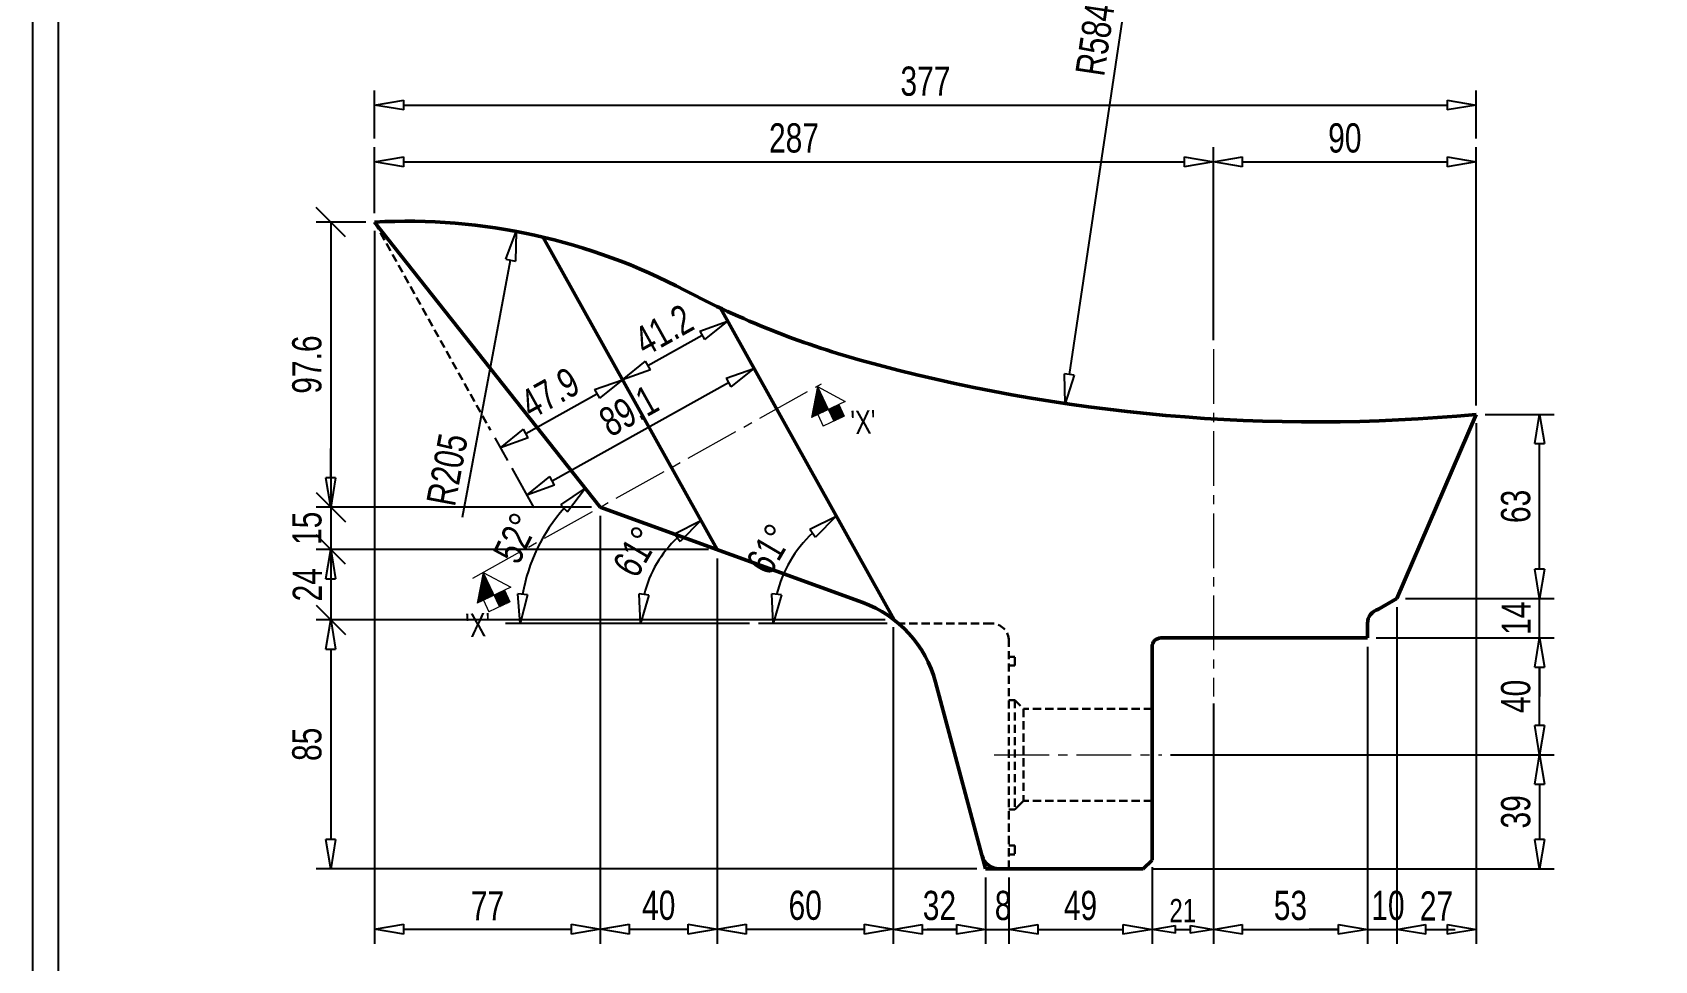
# Model space of a CAD drawing. Header units: millimetres. Extents: x 135002 to 160744, y 22203 to 27033.
# Drawn here: x 153684 to 154240, y 23511 to 23828 of the extents above; entities that cross this region are included whole.
import ezdxf

# ---------------------------------------------------------------- set-up
doc = ezdxf.new("R2010")
doc.units = ezdxf.units.MM
doc.header["$LTSCALE"] = 25
doc.linetypes.add('CENTER2', pattern=[1.125, 0.75, -0.125, 0.125, -0.125])
doc.linetypes.add('HIDDEN', pattern=[0.375, 0.25, -0.125])
doc.layers.get('0').update_dxf_attribs({"linetype": 'CONTINUOUS'})
doc.layers.get('Defpoints').update_dxf_attribs({"linetype": 'CONTINUOUS'})
for name, color, linetype, lineweight in [('04 DIMENSION', 7, 'CONTINUOUS', 18), ('cen line', 1, 'CENTER2', 13), ('main', 7, 'CONTINUOUS', 30)]:
    doc.layers.add(name, color=color, linetype=linetype, lineweight=lineweight)
doc.styles.add('DIM-1', font='swisscl.ttf')
doc.dimstyles.new('DIM-1', dxfattribs={"dimscale": 5, "dimtxt": 2, "dimasz": 2, "dimexe": 1, "dimexo": 0.6, "dimgap": 0.6, "dimtad": 1, "dimdec": 0, "dimzin": 0, "dimdsep": 46, "dimtxsty": 'DIM-1', "dimblk": 'CLOSEDBLANK', "dimcen": 0, "dimclrd": 8, "dimclre": 8, "dimclrt": 6, "dimadec": 0, "dimazin": 0, "dimtfac": 1, "dimtdec": 0, "dimtmove": 1, "dimatfit": 0, "dimfxl": 1, "dimtolj": 1, "dimtzin": 0, "dimarcsym": 1})

# ---------------------------------------------------------------- blocks, each defined once
blk = doc.blocks.new('_ClosedBlank')
at = {"color": 0, "linetype": 'ByBlock', "lineweight": -2}
for p, q in [((-1, 0.167), (0, 0)), ((-1, 0.167), (-1, -0.167)), ((0, 0), (-1, -0.167))]:
    blk.add_line(p, q, dxfattribs=at)
blk = doc.blocks.new('*D568')
at = {"layer": '04 DIMENSION', "color": 8, "linetype": 'Continuous', "lineweight": -2, "transparency": 16777216}
for p, q in [((154088.7, 23598.62), (154088.7, 23517.33)), ((154067.7, 23542.67), (154067.7, 23517.33))]:
    blk.add_line(p, q, dxfattribs=at)
at = {"layer": '04 DIMENSION', "color": 8, "lineweight": -2, "transparency": 16777216}
blk.add_line((154075.7, 23521.33), (154080.7, 23521.33), dxfattribs=at)
at = {"layer": 'Defpoints', "color": 0, "transparency": 16777216}
for p in [(154088.7, 23601.02), (154067.7, 23545.07), (154088.7, 23521.33)]:
    blk.add_point(p, dxfattribs=at)
at = {"layer": '04 DIMENSION', "color": 8, "lineweight": -2, "transparency": 16777216, "xscale": 8, "yscale": 8, "zscale": 8, "rotation": 180}
blk.add_blockref('_ClosedBlank', (154067.7, 23521.33), dxfattribs=at)
at = {"layer": '04 DIMENSION', "color": 8, "lineweight": -2, "transparency": 16777216, "xscale": 8, "yscale": 8, "zscale": 8}
blk.add_blockref('_ClosedBlank', (154088.7, 23521.33), dxfattribs=at)
at = {"layer": '04 DIMENSION', "color": 6, "transparency": 16777216, "insert": (154078.2, 23527.75), "char_height": 8, "attachment_point": 5, "style": 'DIM-1'}
blk.add_mtext('\\A1;21', dxfattribs=at)
blk = doc.blocks.new('*D569')
at = {"layer": '04 DIMENSION', "color": 8, "linetype": 'Continuous', "lineweight": -2, "transparency": 16777216}
for p, q in [((154141.47, 23618.07), (154141.47, 23516.33)), ((154088.7, 23546.56), (154088.7, 23516.33))]:
    blk.add_line(p, q, dxfattribs=at)
at = {"layer": '04 DIMENSION', "color": 8, "lineweight": -2, "transparency": 16777216}
blk.add_line((154098.7, 23521.33), (154131.47, 23521.33), dxfattribs=at)
at = {"layer": 'Defpoints', "color": 0, "transparency": 16777216}
for p in [(154141.47, 23621.07), (154088.7, 23549.56), (154141.47, 23521.33)]:
    blk.add_point(p, dxfattribs=at)
at = {"layer": '04 DIMENSION', "color": 8, "lineweight": -2, "transparency": 16777216, "xscale": 10, "yscale": 10, "zscale": 10, "rotation": 180}
blk.add_blockref('_ClosedBlank', (154088.7, 23521.33), dxfattribs=at)
at = {"layer": '04 DIMENSION', "color": 8, "lineweight": -2, "transparency": 16777216, "xscale": 10, "yscale": 10, "zscale": 10}
blk.add_blockref('_ClosedBlank', (154141.47, 23521.33), dxfattribs=at)
at = {"layer": '04 DIMENSION', "color": 6, "transparency": 16777216, "insert": (154115.08, 23529.46), "char_height": 10, "attachment_point": 5, "style": 'DIM-1'}
blk.add_mtext('\\A1;53', dxfattribs=at)
blk = doc.blocks.new('*D570')
at = {"layer": '04 DIMENSION', "color": 8, "linetype": 'Continuous', "lineweight": -2, "transparency": 16777216}
for p, q in [((154151.46, 23631.61), (154151.46, 23516.33)), ((154141.47, 23571.82), (154141.47, 23516.33))]:
    blk.add_line(p, q, dxfattribs=at)
at = {"layer": '04 DIMENSION', "color": 8, "lineweight": -2, "transparency": 16777216}
for p, q in [((154131.47, 23521.33), (154121.47, 23521.33)), ((154141.47, 23521.33), (154151.46, 23521.33)), ((154161.46, 23521.33), (154171.46, 23521.33))]:
    blk.add_line(p, q, dxfattribs=at)
at = {"layer": 'Defpoints', "color": 0, "transparency": 16777216}
for p in [(154151.46, 23634.61), (154141.47, 23574.82), (154151.46, 23521.33)]:
    blk.add_point(p, dxfattribs=at)
at = {"layer": '04 DIMENSION', "color": 8, "lineweight": -2, "transparency": 16777216, "xscale": 10, "yscale": 10, "zscale": 10}
blk.add_blockref('_ClosedBlank', (154141.47, 23521.33), dxfattribs=at)
at = {"layer": '04 DIMENSION', "color": 8, "lineweight": -2, "transparency": 16777216, "xscale": 10, "yscale": 10, "zscale": 10, "rotation": 180}
blk.add_blockref('_ClosedBlank', (154151.46, 23521.33), dxfattribs=at)
at = {"layer": '04 DIMENSION', "color": 6, "transparency": 16777216, "insert": (154148.47, 23529.45), "char_height": 10, "attachment_point": 5, "style": 'DIM-1'}
blk.add_mtext('\\A1;10', dxfattribs=at)
blk = doc.blocks.new('*D571')
at = {"layer": '04 DIMENSION', "color": 8, "linetype": 'Continuous', "lineweight": -2, "transparency": 16777216}
for p, q in [((154178.71, 23694.63), (154178.71, 23516.33)), ((154151.46, 23597.1), (154151.46, 23516.33))]:
    blk.add_line(p, q, dxfattribs=at)
at = {"layer": '04 DIMENSION', "color": 8, "lineweight": -2, "transparency": 16777216}
blk.add_line((154161.46, 23521.33), (154168.71, 23521.33), dxfattribs=at)
at = {"layer": 'Defpoints', "color": 0, "transparency": 16777216}
for p in [(154178.71, 23697.63), (154151.46, 23600.1), (154178.71, 23521.33)]:
    blk.add_point(p, dxfattribs=at)
at = {"layer": '04 DIMENSION', "color": 8, "lineweight": -2, "transparency": 16777216, "xscale": 10, "yscale": 10, "zscale": 10, "rotation": 180}
blk.add_blockref('_ClosedBlank', (154151.46, 23521.33), dxfattribs=at)
at = {"layer": '04 DIMENSION', "color": 8, "lineweight": -2, "transparency": 16777216, "xscale": 10, "yscale": 10, "zscale": 10}
blk.add_blockref('_ClosedBlank', (154178.71, 23521.33), dxfattribs=at)
at = {"layer": '04 DIMENSION', "color": 6, "transparency": 16777216, "insert": (154165.08, 23529.35), "char_height": 10, "attachment_point": 5, "style": 'DIM-1'}
blk.add_mtext('\\A1;27', dxfattribs=at)
blk = doc.blocks.new('*D572')
at = {"layer": '04 DIMENSION', "color": 8, "linetype": 'Continuous', "lineweight": -2, "transparency": 16777216}
for p, q in [((154018.7, 23539.07), (154018.7, 23516.33)), ((154067.7, 23535.39), (154067.7, 23516.33))]:
    blk.add_line(p, q, dxfattribs=at)
at = {"layer": '04 DIMENSION', "color": 8, "lineweight": -2, "transparency": 16777216}
blk.add_line((154028.7, 23521.33), (154057.7, 23521.33), dxfattribs=at)
at = {"layer": 'Defpoints', "color": 0, "transparency": 16777216}
for p in [(154018.7, 23542.07), (154067.7, 23538.39), (154067.7, 23521.33)]:
    blk.add_point(p, dxfattribs=at)
at = {"layer": '04 DIMENSION', "color": 8, "lineweight": -2, "transparency": 16777216, "xscale": 10, "yscale": 10, "zscale": 10, "rotation": 180}
blk.add_blockref('_ClosedBlank', (154018.7, 23521.33), dxfattribs=at)
at = {"layer": '04 DIMENSION', "color": 8, "lineweight": -2, "transparency": 16777216, "xscale": 10, "yscale": 10, "zscale": 10}
blk.add_blockref('_ClosedBlank', (154067.7, 23521.33), dxfattribs=at)
at = {"layer": '04 DIMENSION', "color": 6, "transparency": 16777216, "insert": (154043.2, 23529.45), "char_height": 10, "attachment_point": 5, "style": 'DIM-1'}
blk.add_mtext('\\A1;49', dxfattribs=at)
blk = doc.blocks.new('*D573')
at = {"layer": '04 DIMENSION', "color": 8, "linetype": 'Continuous', "lineweight": -2, "transparency": 16777216}
for p, q in [((154010.7, 23539.07), (154010.7, 23516.33)), ((154018.7, 23533.13), (154018.7, 23516.33))]:
    blk.add_line(p, q, dxfattribs=at)
at = {"layer": '04 DIMENSION', "color": 8, "lineweight": -2, "transparency": 16777216}
for p, q in [((154000.7, 23521.33), (153990.7, 23521.33)), ((154010.7, 23521.33), (154018.7, 23521.33)), ((154028.7, 23521.33), (154038.7, 23521.33))]:
    blk.add_line(p, q, dxfattribs=at)
at = {"layer": 'Defpoints', "color": 0, "transparency": 16777216}
for p in [(154010.7, 23542.07), (154018.7, 23536.13), (154018.7, 23521.33)]:
    blk.add_point(p, dxfattribs=at)
at = {"layer": '04 DIMENSION', "color": 8, "lineweight": -2, "transparency": 16777216, "xscale": 10, "yscale": 10, "zscale": 10}
blk.add_blockref('_ClosedBlank', (154010.7, 23521.33), dxfattribs=at)
at = {"layer": '04 DIMENSION', "color": 8, "lineweight": -2, "transparency": 16777216, "xscale": 10, "yscale": 10, "zscale": 10, "rotation": 180}
blk.add_blockref('_ClosedBlank', (154018.7, 23521.33), dxfattribs=at)
at = {"layer": '04 DIMENSION', "color": 6, "transparency": 16777216, "insert": (154016.7, 23529.45), "char_height": 10, "attachment_point": 5, "style": 'DIM-1'}
blk.add_mtext('\\A1;8', dxfattribs=at)
blk = doc.blocks.new('*D574')
at = {"layer": '04 DIMENSION', "color": 8, "linetype": 'Continuous', "lineweight": -2, "transparency": 16777216}
blk.add_line((153977.05, 23626.07), (153932.97, 23626.07), dxfattribs=at)
at = {"layer": '04 DIMENSION', "color": 8, "lineweight": -2, "transparency": 16777216}
blk.add_arc((153980.05, 23626.07), 42.08, 132.7792, 166.3507, dxfattribs=at)
at = {"layer": 'Defpoints', "color": 0, "transparency": 16777216}
for p in [(153919.9, 23734.01), (153948.09, 23653.44), (153979.38, 23627.28), (153980.86, 23626.07), (154012.7, 23626.07)]:
    blk.add_point(p, dxfattribs=at)
at = {"layer": '04 DIMENSION', "color": 8, "lineweight": -2, "transparency": 16777216, "xscale": 10, "yscale": 10, "zscale": 10}
for p, rotation in [((153959.57, 23662.83), 35.95458605193941), ((153937.97, 23626.07), 263.1753616023177)]:
    blk.add_blockref('_ClosedBlank', p, dxfattribs=dict(at, rotation=rotation))
at = {"layer": '04 DIMENSION', "color": 6, "transparency": 16777216, "insert": (153936.77, 23651.5), "char_height": 10, "attachment_point": 5, "rotation": 59.565, "style": 'DIM-1'}
blk.add_mtext('\\A1;61°', dxfattribs=at)
blk = doc.blocks.new('*D575')
at = {"layer": '04 DIMENSION', "color": 8, "linetype": 'Continuous', "lineweight": -2, "transparency": 16777216}
blk.add_line((153929.88, 23626.07), (153887.53, 23626.07), dxfattribs=at)
at = {"layer": '04 DIMENSION', "color": 8, "lineweight": -2, "transparency": 16777216}
blk.add_arc((153932.88, 23626.07), 40.35, 133.3655, 165.7645, dxfattribs=at)
at = {"layer": 'Defpoints', "color": 0, "transparency": 16777216}
for p in [(153859.13, 23758.42), (153902.24, 23652.32), (153918.81, 23651.33), (153980.86, 23626.07), (154012.7, 23626.07)]:
    blk.add_point(p, dxfattribs=at)
at = {"layer": '04 DIMENSION', "color": 8, "lineweight": -2, "transparency": 16777216, "xscale": 10, "yscale": 10, "zscale": 10}
for p, rotation in [((153913.24, 23661.32), 36.24772024381897), ((153892.53, 23626.07), 262.8822274104636)]:
    blk.add_blockref('_ClosedBlank', p, dxfattribs=dict(at, rotation=rotation))
at = {"layer": '04 DIMENSION', "color": 6, "transparency": 16777216, "insert": (153891.09, 23650.63), "char_height": 10, "attachment_point": 5, "rotation": 59.565, "style": 'DIM-1'}
blk.add_mtext('\\A1;61°', dxfattribs=at)
blk = doc.blocks.new('*D576')
at = {"layer": '04 DIMENSION', "color": 8, "linetype": 'Continuous', "lineweight": -2, "transparency": 16777216}
blk.add_line((153907.33, 23626.07), (153846.34, 23626.07), dxfattribs=at)
at = {"layer": '04 DIMENSION', "color": 8, "lineweight": -2, "transparency": 16777216}
blk.add_arc((153910.33, 23626.07), 58.99, 138.1043, 170.2758, dxfattribs=at)
at = {"layer": 'Defpoints', "color": 0, "transparency": 16777216}
for p in [(153801.52, 23763.45), (153878.79, 23665.89), (153861.66, 23659.41), (153980.86, 23626.07), (154012.7, 23626.07)]:
    blk.add_point(p, dxfattribs=at)
at = {"layer": '04 DIMENSION', "color": 8, "lineweight": -2, "transparency": 16777216, "xscale": 10, "yscale": 10, "zscale": 10}
for p, rotation in [((153873.7, 23672.32), 43.24215949087034), ((153851.34, 23626.07), 265.137900053237)]:
    blk.add_blockref('_ClosedBlank', p, dxfattribs=dict(at, rotation=rotation))
at = {"layer": '04 DIMENSION', "color": 6, "transparency": 16777216, "insert": (153849.91, 23655.29), "char_height": 10, "attachment_point": 5, "rotation": 64.19, "style": 'DIM-1'}
blk.add_mtext('\\A1;52°', dxfattribs=at)
blk = doc.blocks.new('*D577')
at = {"layer": '04 DIMENSION', "color": 8, "linetype": 'Continuous', "lineweight": -2, "transparency": 16777216}
for p, q in [((153884.51, 23712.88), (153888.82, 23705.13)), ((153842.69, 23689.58), (153847.01, 23681.83))]:
    blk.add_line(p, q, dxfattribs=at)
at = {"layer": '04 DIMENSION', "color": 8, "lineweight": -2, "transparency": 16777216}
blk.add_line((153853.31, 23691.07), (153877.65, 23704.63), dxfattribs=at)
at = {"layer": 'Defpoints', "color": 0, "transparency": 16777216}
for p in [(153883.05, 23715.5), (153886.39, 23709.5), (153841.23, 23692.2)]:
    blk.add_point(p, dxfattribs=at)
at = {"layer": '04 DIMENSION', "color": 8, "lineweight": -2, "transparency": 16777216, "xscale": 10, "yscale": 10, "zscale": 10}
for p, rotation in [((153886.39, 23709.5), 29.12994765426357), ((153844.57, 23686.2), 209.1299476542636)]:
    blk.add_blockref('_ClosedBlank', p, dxfattribs=dict(at, rotation=rotation))
at = {"layer": '04 DIMENSION', "color": 6, "transparency": 16777216, "insert": (153861.53, 23704.94), "char_height": 10, "attachment_point": 5, "rotation": 29.1299, "style": 'DIM-1'}
blk.add_mtext('\\A1;47.9', dxfattribs=at)
blk = doc.blocks.new('*D578')
at = {"layer": '04 DIMENSION', "color": 8, "linetype": 'Continuous', "lineweight": -2, "transparency": 16777216}
for p, q in [((153923.35, 23727.81), (153919.94, 23733.93)), ((153887.36, 23707.76), (153883.96, 23713.87))]:
    blk.add_line(p, q, dxfattribs=at)
at = {"layer": '04 DIMENSION', "color": 8, "lineweight": -2, "transparency": 16777216}
blk.add_line((153895.12, 23714.37), (153913.64, 23724.69), dxfattribs=at)
at = {"layer": 'Defpoints', "color": 0, "transparency": 16777216}
for p in [(153922.38, 23729.56), (153924.81, 23725.19), (153888.82, 23705.13)]:
    blk.add_point(p, dxfattribs=at)
at = {"layer": '04 DIMENSION', "color": 8, "lineweight": -2, "transparency": 16777216, "xscale": 10, "yscale": 10, "zscale": 10}
for p, rotation in [((153922.38, 23729.56), 29.12994765424604), ((153886.39, 23709.5), 209.1299476542461)]:
    blk.add_blockref('_ClosedBlank', p, dxfattribs=dict(at, rotation=rotation))
at = {"layer": '04 DIMENSION', "color": 6, "transparency": 16777216, "insert": (153900.48, 23726.54), "char_height": 10, "attachment_point": 5, "rotation": 29.1299, "style": 'DIM-1'}
blk.add_mtext('\\A1;41.2', dxfattribs=at)
blk = doc.blocks.new('*D579')
at = {"layer": '04 DIMENSION', "color": 8, "linetype": 'Continuous', "lineweight": -2, "transparency": 16777216}
for p, q in [((153926.27, 23722.57), (153933.83, 23709.01)), ((153848.47, 23679.21), (153856.02, 23665.65))]:
    blk.add_line(p, q, dxfattribs=at)
at = {"layer": '04 DIMENSION', "color": 8, "lineweight": -2, "transparency": 16777216}
blk.add_line((153862.32, 23674.89), (153922.66, 23708.51), dxfattribs=at)
at = {"layer": 'Defpoints', "color": 0, "transparency": 16777216}
for p in [(153924.81, 23725.19), (153931.39, 23713.38), (153847.01, 23681.83)]:
    blk.add_point(p, dxfattribs=at)
at = {"layer": '04 DIMENSION', "color": 8, "lineweight": -2, "transparency": 16777216, "xscale": 10, "yscale": 10, "zscale": 10}
for p, rotation in [((153931.39, 23713.38), 29.12994765425844), ((153853.59, 23670.02), 209.1299476542585)]:
    blk.add_blockref('_ClosedBlank', p, dxfattribs=dict(at, rotation=rotation))
at = {"layer": '04 DIMENSION', "color": 6, "transparency": 16777216, "insert": (153888.54, 23698.8), "char_height": 10, "attachment_point": 5, "rotation": 29.1299, "style": 'DIM-1'}
blk.add_mtext('\\A1;89.1', dxfattribs=at)
blk = doc.blocks.new('*D580')
at = {"layer": '04 DIMENSION', "color": 8, "lineweight": -2, "transparency": 16777216}
for p, q in [((154200.38, 23644.61), (154200.38, 23654.61)), ((154200.38, 23621.07), (154200.38, 23634.61)), ((154200.38, 23611.07), (154200.38, 23601.07))]:
    blk.add_line(p, q, dxfattribs=at)
at = {"layer": '04 DIMENSION', "color": 8, "linetype": 'Continuous', "lineweight": -2, "transparency": 16777216}
for p, q in [((154154.46, 23634.61), (154205.38, 23634.61)), ((154144.47, 23621.07), (154205.38, 23621.07))]:
    blk.add_line(p, q, dxfattribs=at)
at = {"layer": 'Defpoints', "color": 0, "transparency": 16777216}
for p in [(154151.46, 23634.61), (154200.38, 23634.61), (154141.47, 23621.07)]:
    blk.add_point(p, dxfattribs=at)
at = {"layer": '04 DIMENSION', "color": 8, "lineweight": -2, "transparency": 16777216, "xscale": 10, "yscale": 10, "zscale": 10}
for p, rotation in [((154200.38, 23634.61), 270), ((154200.38, 23621.07), 90)]:
    blk.add_blockref('_ClosedBlank', p, dxfattribs=dict(at, rotation=rotation))
at = {"layer": '04 DIMENSION', "color": 6, "transparency": 16777216, "insert": (154192.38, 23627.84), "char_height": 10, "attachment_point": 5, "rotation": 90, "style": 'DIM-1'}
blk.add_mtext('\\A1;14', dxfattribs=at)
blk = doc.blocks.new('*D581')
at = {"layer": '04 DIMENSION', "color": 8, "linetype": 'Continuous', "lineweight": -2, "transparency": 16777216}
for p, q in [((154181.71, 23697.63), (154205.38, 23697.63)), ((154190.11, 23634.61), (154205.38, 23634.61))]:
    blk.add_line(p, q, dxfattribs=at)
at = {"layer": '04 DIMENSION', "color": 8, "lineweight": -2, "transparency": 16777216}
blk.add_line((154200.38, 23644.61), (154200.38, 23687.63), dxfattribs=at)
at = {"layer": 'Defpoints', "color": 0, "transparency": 16777216}
for p in [(154178.71, 23697.63), (154200.38, 23697.63), (154187.11, 23634.61)]:
    blk.add_point(p, dxfattribs=at)
at = {"layer": '04 DIMENSION', "color": 8, "lineweight": -2, "transparency": 16777216, "xscale": 10, "yscale": 10, "zscale": 10}
for p, rotation in [((154200.38, 23697.63), 90), ((154200.38, 23634.61), 270)]:
    blk.add_blockref('_ClosedBlank', p, dxfattribs=dict(at, rotation=rotation))
at = {"layer": '04 DIMENSION', "color": 6, "transparency": 16777216, "insert": (154192.25, 23666.12), "char_height": 10, "attachment_point": 5, "rotation": 90, "style": 'DIM-1'}
blk.add_mtext('\\A1;63', dxfattribs=at)
blk = doc.blocks.new('*D582')
at = {"layer": '04 DIMENSION', "color": 8, "linetype": 'Continuous', "lineweight": -2, "transparency": 16777216}
for p, q in [((154203.38, 23621.07), (154205.38, 23621.07)), ((154074.02, 23581.07), (154205.38, 23581.07))]:
    blk.add_line(p, q, dxfattribs=at)
at = {"layer": '04 DIMENSION', "color": 8, "lineweight": -2, "transparency": 16777216}
blk.add_line((154200.38, 23591.07), (154200.38, 23611.07), dxfattribs=at)
at = {"layer": 'Defpoints', "color": 0, "transparency": 16777216}
for p in [(154200.38, 23621.07), (154200.38, 23621.07), (154071.02, 23581.07)]:
    blk.add_point(p, dxfattribs=at)
at = {"layer": '04 DIMENSION', "color": 8, "lineweight": -2, "transparency": 16777216, "xscale": 10, "yscale": 10, "zscale": 10}
for p, rotation in [((154200.38, 23621.07), 90), ((154200.38, 23581.07), 270)]:
    blk.add_blockref('_ClosedBlank', p, dxfattribs=dict(at, rotation=rotation))
at = {"layer": '04 DIMENSION', "color": 6, "transparency": 16777216, "insert": (154192.26, 23601.07), "char_height": 10, "attachment_point": 5, "rotation": 90, "style": 'DIM-1'}
blk.add_mtext('\\A1;40', dxfattribs=at)
blk = doc.blocks.new('*D583')
at = {"layer": '04 DIMENSION', "color": 8, "linetype": 'Continuous', "lineweight": -2, "transparency": 16777216}
for p, q in [((154121.72, 23581.07), (154205.38, 23581.07)), ((154067.7, 23542.07), (154205.38, 23542.07))]:
    blk.add_line(p, q, dxfattribs=at)
at = {"layer": '04 DIMENSION', "color": 8, "lineweight": -2, "transparency": 16777216}
blk.add_line((154200.38, 23571.07), (154200.38, 23552.07), dxfattribs=at)
at = {"layer": 'Defpoints', "color": 0, "transparency": 16777216}
for p in [(154118.72, 23581.07), (154064.7, 23542.07), (154200.38, 23542.07)]:
    blk.add_point(p, dxfattribs=at)
at = {"layer": '04 DIMENSION', "color": 8, "lineweight": -2, "transparency": 16777216, "xscale": 10, "yscale": 10, "zscale": 10}
for p, rotation in [((154200.38, 23581.07), 90), ((154200.38, 23542.07), 270)]:
    blk.add_blockref('_ClosedBlank', p, dxfattribs=dict(at, rotation=rotation))
at = {"layer": '04 DIMENSION', "color": 6, "transparency": 16777216, "insert": (154192.26, 23561.57), "char_height": 10, "attachment_point": 5, "rotation": 90, "style": 'DIM-1'}
blk.add_mtext('\\A1;39', dxfattribs=at)
blk = doc.blocks.new('*D584')
at = {"layer": '04 DIMENSION', "color": 8, "linetype": 'Continuous', "lineweight": -2, "transparency": 16777216}
for p, q in [((153801.52, 23760.45), (153801.52, 23516.4)), ((153878.79, 23662.89), (153878.79, 23516.4))]:
    blk.add_line(p, q, dxfattribs=at)
at = {"layer": '04 DIMENSION', "color": 8, "lineweight": -2, "transparency": 16777216}
blk.add_line((153811.52, 23521.4), (153868.79, 23521.4), dxfattribs=at)
at = {"layer": 'Defpoints', "color": 0, "transparency": 16777216}
for p in [(153801.52, 23763.45), (153878.79, 23665.89), (153878.79, 23521.4)]:
    blk.add_point(p, dxfattribs=at)
at = {"layer": '04 DIMENSION', "color": 8, "lineweight": -2, "transparency": 16777216, "xscale": 10, "yscale": 10, "zscale": 10, "rotation": 180}
blk.add_blockref('_ClosedBlank', (153801.52, 23521.4), dxfattribs=at)
at = {"layer": '04 DIMENSION', "color": 8, "lineweight": -2, "transparency": 16777216, "xscale": 10, "yscale": 10, "zscale": 10}
blk.add_blockref('_ClosedBlank', (153878.79, 23521.4), dxfattribs=at)
at = {"layer": '04 DIMENSION', "color": 6, "transparency": 16777216, "insert": (153840.16, 23529.4), "char_height": 10, "attachment_point": 5, "style": 'DIM-1'}
blk.add_mtext('\\A1;77', dxfattribs=at)
blk = doc.blocks.new('*D585')
at = {"layer": '04 DIMENSION', "color": 8, "linetype": 'Continuous', "lineweight": -2, "transparency": 16777216}
for p, q in [((153918.81, 23648.33), (153918.81, 23516.4)), ((153878.79, 23591.3), (153878.79, 23516.4))]:
    blk.add_line(p, q, dxfattribs=at)
at = {"layer": '04 DIMENSION', "color": 8, "lineweight": -2, "transparency": 16777216}
blk.add_line((153888.79, 23521.4), (153908.81, 23521.4), dxfattribs=at)
at = {"layer": 'Defpoints', "color": 0, "transparency": 16777216}
for p in [(153918.81, 23651.33), (153878.79, 23594.3), (153918.81, 23521.4)]:
    blk.add_point(p, dxfattribs=at)
at = {"layer": '04 DIMENSION', "color": 8, "lineweight": -2, "transparency": 16777216, "xscale": 10, "yscale": 10, "zscale": 10, "rotation": 180}
blk.add_blockref('_ClosedBlank', (153878.79, 23521.4), dxfattribs=at)
at = {"layer": '04 DIMENSION', "color": 8, "lineweight": -2, "transparency": 16777216, "xscale": 10, "yscale": 10, "zscale": 10}
blk.add_blockref('_ClosedBlank', (153918.81, 23521.4), dxfattribs=at)
at = {"layer": '04 DIMENSION', "color": 6, "transparency": 16777216, "insert": (153898.8, 23529.52), "char_height": 10, "attachment_point": 5, "style": 'DIM-1'}
blk.add_mtext('\\A1;40', dxfattribs=at)
blk = doc.blocks.new('*D586')
at = {"layer": '04 DIMENSION', "color": 8, "linetype": 'Continuous', "lineweight": -2, "transparency": 16777216}
for p, q in [((153979.1, 23624.78), (153979.1, 23516.4)), ((153918.81, 23591.18), (153918.81, 23516.4))]:
    blk.add_line(p, q, dxfattribs=at)
at = {"layer": '04 DIMENSION', "color": 8, "lineweight": -2, "transparency": 16777216}
blk.add_line((153928.81, 23521.4), (153969.1, 23521.4), dxfattribs=at)
at = {"layer": 'Defpoints', "color": 0, "transparency": 16777216}
for p in [(153979.1, 23627.78), (153918.81, 23594.18), (153979.1, 23521.4)]:
    blk.add_point(p, dxfattribs=at)
at = {"layer": '04 DIMENSION', "color": 8, "lineweight": -2, "transparency": 16777216, "xscale": 10, "yscale": 10, "zscale": 10, "rotation": 180}
blk.add_blockref('_ClosedBlank', (153918.81, 23521.4), dxfattribs=at)
at = {"layer": '04 DIMENSION', "color": 8, "lineweight": -2, "transparency": 16777216, "xscale": 10, "yscale": 10, "zscale": 10}
blk.add_blockref('_ClosedBlank', (153979.1, 23521.4), dxfattribs=at)
at = {"layer": '04 DIMENSION', "color": 6, "transparency": 16777216, "insert": (153948.95, 23529.52), "char_height": 10, "attachment_point": 5, "style": 'DIM-1'}
blk.add_mtext('\\A1;60', dxfattribs=at)
blk = doc.blocks.new('*D587')
at = {"layer": '04 DIMENSION', "color": 8, "linetype": 'Continuous', "lineweight": -2, "transparency": 16777216}
for p, q in [((153979.1, 23541.03), (153979.1, 23516.33)), ((154010.7, 23529.89), (154010.7, 23516.33))]:
    blk.add_line(p, q, dxfattribs=at)
at = {"layer": '04 DIMENSION', "color": 8, "lineweight": -2, "transparency": 16777216}
blk.add_line((153989.1, 23521.33), (154000.7, 23521.33), dxfattribs=at)
at = {"layer": 'Defpoints', "color": 0, "transparency": 16777216}
for p in [(153979.1, 23544.03), (154010.7, 23532.89), (154010.7, 23521.33)]:
    blk.add_point(p, dxfattribs=at)
at = {"layer": '04 DIMENSION', "color": 8, "lineweight": -2, "transparency": 16777216, "xscale": 10, "yscale": 10, "zscale": 10, "rotation": 180}
blk.add_blockref('_ClosedBlank', (153979.1, 23521.33), dxfattribs=at)
at = {"layer": '04 DIMENSION', "color": 8, "lineweight": -2, "transparency": 16777216, "xscale": 10, "yscale": 10, "zscale": 10}
blk.add_blockref('_ClosedBlank', (154010.7, 23521.33), dxfattribs=at)
at = {"layer": '04 DIMENSION', "color": 6, "transparency": 16777216, "insert": (153994.9, 23529.45), "char_height": 10, "attachment_point": 5, "style": 'DIM-1'}
blk.add_mtext('\\A1;32', dxfattribs=at)
blk = doc.blocks.new('_Oblique')
at = {"color": 0, "linetype": 'ByBlock', "lineweight": -2}
blk.add_line((-0.5, -0.5), (0.5, 0.5), dxfattribs=at)
blk = doc.blocks.new('*D588')
at = {"layer": '04 DIMENSION', "color": 8, "linetype": 'Continuous', "lineweight": -2, "transparency": 16777216}
for p, q in [((153798.52, 23763.45), (153781.5, 23763.45)), ((153875.79, 23665.89), (153781.5, 23665.89))]:
    blk.add_line(p, q, dxfattribs=at)
at = {"layer": '04 DIMENSION', "color": 8, "lineweight": -2, "transparency": 16777216}
blk.add_line((153786.5, 23763.45), (153786.5, 23665.89), dxfattribs=at)
at = {"layer": 'Defpoints', "color": 0, "transparency": 16777216}
for p in [(153801.52, 23763.45), (153786.5, 23665.89), (153878.79, 23665.89)]:
    blk.add_point(p, dxfattribs=at)
at = {"layer": '04 DIMENSION', "color": 8, "lineweight": -2, "transparency": 16777216, "xscale": 10, "yscale": 10, "zscale": 10}
for p, rotation in [((153786.5, 23763.45), 90), ((153786.5, 23665.89), 270)]:
    blk.add_blockref('_Oblique', p, dxfattribs=dict(at, rotation=rotation))
at = {"layer": '04 DIMENSION', "color": 6, "transparency": 16777216, "insert": (153778.38, 23714.67), "char_height": 10, "attachment_point": 5, "rotation": 90, "style": 'DIM-1'}
blk.add_mtext('\\A1;97.6', dxfattribs=at)
blk = doc.blocks.new('*D589')
at = {"layer": '04 DIMENSION', "color": 8, "lineweight": -2, "transparency": 16777216}
for p, q in [((153786.5, 23675.89), (153786.5, 23685.89)), ((153786.5, 23665.89), (153786.5, 23651.33)), ((153786.5, 23641.33), (153786.5, 23631.33))]:
    blk.add_line(p, q, dxfattribs=at)
at = {"layer": '04 DIMENSION', "color": 8, "linetype": 'Continuous', "lineweight": -2, "transparency": 16777216}
for p, q in [((153790.8, 23665.89), (153781.5, 23665.89)), ((153915.81, 23651.33), (153781.5, 23651.33))]:
    blk.add_line(p, q, dxfattribs=at)
at = {"layer": 'Defpoints', "color": 0, "transparency": 16777216}
for p in [(153793.8, 23665.89), (153786.5, 23651.33), (153918.81, 23651.33)]:
    blk.add_point(p, dxfattribs=at)
at = {"layer": '04 DIMENSION', "color": 8, "lineweight": -2, "transparency": 16777216, "xscale": 10, "yscale": 10, "zscale": 10}
for p, rotation in [((153786.5, 23665.89), 270), ((153786.5, 23651.33), 90)]:
    blk.add_blockref('_ClosedBlank', p, dxfattribs=dict(at, rotation=rotation))
at = {"layer": '04 DIMENSION', "color": 6, "transparency": 16777216, "insert": (153778.4, 23658.61), "char_height": 10, "attachment_point": 5, "rotation": 90, "style": 'DIM-1'}
blk.add_mtext('\\A1;15', dxfattribs=at)
blk = doc.blocks.new('*D590')
at = {"layer": '04 DIMENSION', "color": 8, "linetype": 'Continuous', "lineweight": -2, "transparency": 16777216}
for p, q in [((153795.02, 23651.33), (153781.5, 23651.33)), ((153976.38, 23627.28), (153781.5, 23627.28))]:
    blk.add_line(p, q, dxfattribs=at)
at = {"layer": '04 DIMENSION', "color": 8, "lineweight": -2, "transparency": 16777216}
blk.add_line((153786.5, 23651.33), (153786.5, 23627.28), dxfattribs=at)
at = {"layer": 'Defpoints', "color": 0, "transparency": 16777216}
for p in [(153798.02, 23651.33), (153786.5, 23627.28), (153979.38, 23627.28)]:
    blk.add_point(p, dxfattribs=at)
at = {"layer": '04 DIMENSION', "color": 8, "lineweight": -2, "transparency": 16777216, "xscale": 10, "yscale": 10, "zscale": 10}
for p, rotation in [((153786.5, 23651.33), 90), ((153786.5, 23627.28), 270)]:
    blk.add_blockref('_Oblique', p, dxfattribs=dict(at, rotation=rotation))
at = {"layer": '04 DIMENSION', "color": 6, "transparency": 16777216, "insert": (153778.48, 23639.3), "char_height": 10, "attachment_point": 5, "rotation": 90, "style": 'DIM-1'}
blk.add_mtext('\\A1;24', dxfattribs=at)
blk = doc.blocks.new('*D591')
at = {"layer": '04 DIMENSION', "color": 8, "linetype": 'Continuous', "lineweight": -2, "transparency": 16777216}
for p, q in [((153831.38, 23627.28), (153781.5, 23627.28)), ((154007.7, 23542.07), (153781.5, 23542.07))]:
    blk.add_line(p, q, dxfattribs=at)
at = {"layer": '04 DIMENSION', "color": 8, "lineweight": -2, "transparency": 16777216}
blk.add_line((153786.5, 23617.28), (153786.5, 23552.07), dxfattribs=at)
at = {"layer": 'Defpoints', "color": 0, "transparency": 16777216}
for p in [(153834.38, 23627.28), (153786.5, 23542.07), (154010.7, 23542.07)]:
    blk.add_point(p, dxfattribs=at)
at = {"layer": '04 DIMENSION', "color": 8, "lineweight": -2, "transparency": 16777216, "xscale": 10, "yscale": 10, "zscale": 10}
for p, rotation in [((153786.5, 23627.28), 90), ((153786.5, 23542.07), 270)]:
    blk.add_blockref('_ClosedBlank', p, dxfattribs=dict(at, rotation=rotation))
at = {"layer": '04 DIMENSION', "color": 6, "transparency": 16777216, "insert": (153778.38, 23584.67), "char_height": 10, "attachment_point": 5, "rotation": 90, "style": 'DIM-1'}
blk.add_mtext('\\A1;85', dxfattribs=at)
blk = doc.blocks.new('*D592')
at = {"layer": '04 DIMENSION', "color": 8, "linetype": 'Continuous', "lineweight": -2, "transparency": 16777216}
for p, q in [((153801.52, 23766.45), (153801.52, 23789.06)), ((154088.7, 23722.98), (154088.7, 23789.06))]:
    blk.add_line(p, q, dxfattribs=at)
at = {"layer": '04 DIMENSION', "color": 8, "lineweight": -2, "transparency": 16777216}
blk.add_line((153811.52, 23784.06), (154078.7, 23784.06), dxfattribs=at)
at = {"layer": 'Defpoints', "color": 0, "transparency": 16777216}
for p in [(154088.7, 23784.06), (153801.52, 23763.45), (154088.7, 23719.98)]:
    blk.add_point(p, dxfattribs=at)
at = {"layer": '04 DIMENSION', "color": 8, "lineweight": -2, "transparency": 16777216, "xscale": 10, "yscale": 10, "zscale": 10, "rotation": 180}
blk.add_blockref('_ClosedBlank', (153801.52, 23784.06), dxfattribs=at)
at = {"layer": '04 DIMENSION', "color": 8, "lineweight": -2, "transparency": 16777216, "xscale": 10, "yscale": 10, "zscale": 10}
blk.add_blockref('_ClosedBlank', (154088.7, 23784.06), dxfattribs=at)
at = {"layer": '04 DIMENSION', "color": 6, "transparency": 16777216, "insert": (153945.11, 23792.19), "char_height": 10, "attachment_point": 5, "style": 'DIM-1'}
blk.add_mtext('\\A1;287', dxfattribs=at)
blk = doc.blocks.new('*D593')
at = {"layer": '04 DIMENSION', "color": 8, "linetype": 'Continuous', "lineweight": -2, "transparency": 16777216}
for p, q in [((154088.7, 23759.02), (154088.7, 23789.06)), ((154178.71, 23700.63), (154178.71, 23789.06))]:
    blk.add_line(p, q, dxfattribs=at)
at = {"layer": '04 DIMENSION', "color": 8, "lineweight": -2, "transparency": 16777216}
blk.add_line((154098.7, 23784.06), (154168.71, 23784.06), dxfattribs=at)
at = {"layer": 'Defpoints', "color": 0, "transparency": 16777216}
for p in [(154178.71, 23784.06), (154088.7, 23756.02), (154178.71, 23697.63)]:
    blk.add_point(p, dxfattribs=at)
at = {"layer": '04 DIMENSION', "color": 8, "lineweight": -2, "transparency": 16777216, "xscale": 10, "yscale": 10, "zscale": 10, "rotation": 180}
blk.add_blockref('_ClosedBlank', (154088.7, 23784.06), dxfattribs=at)
at = {"layer": '04 DIMENSION', "color": 8, "lineweight": -2, "transparency": 16777216, "xscale": 10, "yscale": 10, "zscale": 10}
blk.add_blockref('_ClosedBlank', (154178.71, 23784.06), dxfattribs=at)
at = {"layer": '04 DIMENSION', "color": 6, "transparency": 16777216, "insert": (154133.7, 23792.19), "char_height": 10, "attachment_point": 5, "style": 'DIM-1'}
blk.add_mtext('\\A1;90', dxfattribs=at)
blk = doc.blocks.new('*D594')
at = {"layer": '04 DIMENSION', "color": 8, "lineweight": -2, "transparency": 16777216}
blk.add_line((153831.61, 23662.45), (153848.1, 23750.39), dxfattribs=at)
at = {"layer": 'Defpoints', "color": 0, "transparency": 16777216}
for p in [(153849.94, 23760.22), (153812.17, 23558.73)]:
    blk.add_point(p, dxfattribs=at)
at = {"layer": '04 DIMENSION', "color": 8, "lineweight": -2, "transparency": 16777216, "xscale": 10, "yscale": 10, "zscale": 10, "rotation": 79.3822283930613}
blk.add_blockref('_ClosedBlank', (153849.94, 23760.22), dxfattribs=at)
at = {"layer": '04 DIMENSION', "color": 6, "transparency": 16777216, "insert": (153826.4, 23678.71), "char_height": 10, "attachment_point": 5, "rotation": 79.3822, "style": 'DIM-1'}
blk.add_mtext('\\A1;R205', dxfattribs=at)
blk = doc.blocks.new('*D595')
at = {"layer": '04 DIMENSION', "color": 8, "lineweight": -2, "transparency": 16777216}
blk.add_line((154058.44, 23839.59), (154039.37, 23711.25), dxfattribs=at)
at = {"layer": 'Defpoints', "color": 0, "transparency": 16777216}
for p in [(154123.65, 24278.63), (154037.9, 23701.36)]:
    blk.add_point(p, dxfattribs=at)
at = {"layer": '04 DIMENSION', "color": 8, "lineweight": -2, "transparency": 16777216, "xscale": 10, "yscale": 10, "zscale": 10, "rotation": 261.5510458120719}
blk.add_blockref('_ClosedBlank', (154037.9, 23701.36), dxfattribs=at)
at = {"layer": '04 DIMENSION', "color": 6, "transparency": 16777216, "insert": (154048.19, 23825.87), "char_height": 10, "attachment_point": 5, "rotation": 81.551, "style": 'DIM-1'}
blk.add_mtext('\\A1;R584', dxfattribs=at)
blk = doc.blocks.new('*D628')
at = {"layer": '04 DIMENSION', "color": 8, "linetype": 'Continuous', "lineweight": -2, "transparency": 16777216}
for p, q in [((153801.52, 23792.06), (153801.52, 23808.5)), ((154178.71, 23792.06), (154178.71, 23808.5))]:
    blk.add_line(p, q, dxfattribs=at)
at = {"layer": '04 DIMENSION', "color": 8, "lineweight": -2, "transparency": 16777216}
blk.add_line((153811.52, 23803.5), (154168.71, 23803.5), dxfattribs=at)
at = {"layer": 'Defpoints', "color": 0, "transparency": 16777216}
for p in [(154178.71, 23803.5), (153801.52, 23789.06), (154178.71, 23789.06)]:
    blk.add_point(p, dxfattribs=at)
at = {"layer": '04 DIMENSION', "color": 8, "lineweight": -2, "transparency": 16777216, "xscale": 10, "yscale": 10, "zscale": 10, "rotation": 180}
blk.add_blockref('_ClosedBlank', (153801.52, 23803.5), dxfattribs=at)
at = {"layer": '04 DIMENSION', "color": 8, "lineweight": -2, "transparency": 16777216, "xscale": 10, "yscale": 10, "zscale": 10}
blk.add_blockref('_ClosedBlank', (154178.71, 23803.5), dxfattribs=at)
at = {"layer": '04 DIMENSION', "color": 6, "transparency": 16777216, "insert": (153990.11, 23811.62), "char_height": 10, "attachment_point": 5, "style": 'DIM-1'}
blk.add_mtext('\\A1;377', dxfattribs=at)

msp = doc.modelspace()

# ---------------------------------------------------------------- hatches: boundary and pattern name
at = {"layer": '04 DIMENSION'}
h = msp.add_hatch(dxfattribs=at)
h.set_pattern_fill('ANSI31', color=256, scale=0.1, angle=-64.89388)
h.set_pattern_definition([(340.10612462, (71214.9188, 144506.23953), (0.10803859404, 0.2985530308), [])])
h.paths.add_polyline_path([(153962.336, 23697.018), (153960.471, 23700.999), (153956.864, 23699.309), (153958.73, 23695.328)])
h.paths.add_polyline_path([(153956.864, 23699.309), (153953.208, 23707.113), (153951.076, 23696.597)])
h = msp.add_hatch(dxfattribs=at)
h.set_pattern_fill('ANSI31', color=256, scale=0.1, angle=-64.89388)
h.set_pattern_definition([(340.10612462, (71100.4284, 144442.6626), (0.10803859404, 0.2985530308), [])])
h.paths.add_polyline_path([(153847.846, 23633.441), (153845.98, 23637.422), (153842.374, 23635.732), (153844.239, 23631.751)])
h.paths.add_polyline_path([(153842.374, 23635.732), (153838.717, 23643.536), (153836.586, 23633.02)])

# ---------------------------------------------------------------- linework, layer by layer
for points in [[(153684.371, 23260.63), (154952.42, 23260.63), (154952.42, 24162.357), (153684.371, 24162.357)], [(153693.123, 23269.382), (154943.668, 23269.382), (154943.668, 24153.606), (153693.123, 24153.606)]]:
    msp.add_lwpolyline(points, close=True)
at = {"layer": '04 DIMENSION', "lineweight": 50}
for p, q in [((153878.791, 23665.891), (153801.52, 23763.453)), ((153859.131, 23758.416), (153918.81, 23651.326)), ((153919.897, 23734.012), (153979.379, 23627.275)), ((153968.623, 23633.195), (153878.791, 23665.891))]:
    msp.add_line(p, q, dxfattribs=at)
at = {"layer": '04 DIMENSION'}
for p, q in [((153953.208, 23707.113), (153951.076, 23696.597)), ((153953.208, 23707.113), (153962.652, 23702.021)), ((153953.208, 23707.113), (153958.73, 23695.328)), ((153962.652, 23702.021), (153951.076, 23696.597)), ((153960.471, 23700.999), (153962.336, 23697.018)), ((153953.258, 23697.619), (153955.123, 23693.638)), ((153962.336, 23697.018), (153955.123, 23693.638)), ((153838.717, 23643.536), (153836.586, 23633.02)), ((153838.717, 23643.536), (153848.162, 23638.444)), ((153838.717, 23643.536), (153844.239, 23631.751)), ((153848.162, 23638.444), (153836.586, 23633.02)), ((153845.98, 23637.422), (153847.846, 23633.441)), ((153838.767, 23634.042), (153840.633, 23630.061)), ((153847.846, 23633.441), (153840.633, 23630.061))]:
    msp.add_line(p, q, dxfattribs=at)
at = {"layer": '04 DIMENSION', "color": 7, "lineweight": 50}
for p, q in [((154178.707, 23697.628), (154151.46, 23634.612)), ((154145.223, 23630.915), (154151.46, 23634.612)), ((154141.47, 23626.073), (154141.47, 23621.073)), ((154070.698, 23621.073), (154141.47, 23621.073)), ((154067.698, 23618.073), (154067.698, 23545.073)), ((153993.58, 23605.96), (154010.698, 23542.073)), ((154067.698, 23545.073), (154064.698, 23542.073)), ((154064.698, 23542.073), (154010.698, 23542.073))]:
    msp.add_line(p, q, dxfattribs=at)
at = {"layer": '04 DIMENSION', "lineweight": 50}
for centre, radius, start, end in [((153812.169, 23558.73), 205, 62.17085, 92.97777), ((154047.922, 24005.323), 300, 242.17085, 254.51241), ((154123.651, 24278.625), 583.6, 254.512413, 275.413207)]:
    msp.add_arc(centre, radius, start, end, dxfattribs=at)
at = {"layer": '04 DIMENSION', "color": 7, "lineweight": 50}
for centre, radius, start, end in [((153954.943, 23595.607), 40, 15, 70), ((154146.47, 23626.073), 5, 104.43944, 180), ((154070.698, 23618.073), 3, 90, 180), ((154015.302, 23548.073), 6, 195, 270)]:
    msp.add_arc(centre, radius, start, end, dxfattribs=at)
at = {"layer": 'cen line'}
for p, q in [((154088.698, 23719.985), (154088.698, 23601.018)), ((153835.138, 23641.565), (153954.547, 23708.108)), ((154013.699, 23581.073), (154071.018, 23581.073))]:
    msp.add_line(p, q, dxfattribs=at)
at = {"layer": 'main', "color": 6, "linetype": 'HIDDEN', "ltscale": 0.45}
for p, q in [((153801.52, 23763.453), (153841.228, 23692.199)), ((154012.698, 23626.073), (153980.862, 23626.073)), ((154012.698, 23626.073), (153980.862, 23626.073)), ((154018.698, 23542.073), (154018.698, 23620.073)), ((154020.698, 23614.645), (154018.698, 23614.645)), ((154020.698, 23611.645), (154020.698, 23614.645)), ((154020.698, 23611.645), (154018.698, 23611.645)), ((154020.696, 23599.823), (154018.698, 23599.823)), ((154020.696, 23599.823), (154020.696, 23562.323)), ((154020.696, 23599.823), (154023.696, 23596.823)), ((154067.698, 23596.823), (154023.696, 23596.823)), ((154023.696, 23596.823), (154023.696, 23565.323)), ((154023.696, 23565.323), (154020.696, 23562.323)), ((154020.696, 23562.323), (154023.696, 23565.323)), ((154067.698, 23565.323), (154023.696, 23565.323)), ((154020.696, 23562.323), (154018.698, 23562.323)), ((154020.698, 23550.002), (154018.698, 23550.002)), ((154020.698, 23550.002), (154020.698, 23547.002)), ((154020.698, 23547.002), (154018.698, 23547.002))]:
    msp.add_line(p, q, dxfattribs=at)
msp.add_arc((154012.698, 23620.073), 6, 0, 90, dxfattribs=at)
msp.add_arc((154012.698, 23620.073), 6, 0, 90, dxfattribs=at)

# ---------------------------------------------------------------- texts
at = {"layer": '04 DIMENSION', "color": 6, "char_height": 8, "attachment_point": 5, "rotation": 2.14701, "style": 'DIM-1'}
for insert in [(153968.795, 23694.979), (153836.877, 23625.53)]:
    msp.add_mtext("\\A1;'X'", dxfattribs=dict(at, insert=insert))

# ---------------------------------------------------------------- dimensions: what is measured, and where the dimension line sits
at = {"layer": '04 DIMENSION'}
for center, mpoint, picture, middle in [((154123.651, 24278.625), (154037.904, 23701.359), '*D595', (154056.221, 23824.676)), ((153812.169, 23558.73), (153849.942, 23760.22), '*D594', (153834.381, 23677.217))]:
    dim = msp.add_radius_dim(center=center, mpoint=mpoint, dimstyle='DIM-1', dxfattribs=at)
    dim.commit()
    dim.dimension.update_dxf_attribs({"geometry": picture, "text_midpoint": middle, "dimtype": 164})
for base, p1, p2, picture, middle in [((154178.707, 23803.496), (153801.52, 23789.064), (154178.707, 23789.064), '*D628', (153990.113, 23811.617)), ((154088.698, 23784.064), (153801.52, 23763.453), (154088.698, 23719.985), '*D592', (153945.109, 23792.185)), ((154178.707, 23784.064), (154088.698, 23756.024), (154178.707, 23697.628), '*D593', (154133.702, 23792.185)), ((153878.791, 23521.401), (153801.52, 23763.453), (153878.791, 23665.891), '*D584', (153840.155, 23529.401)), ((154178.707, 23521.332), (154151.46, 23600.1), (154178.707, 23697.628), '*D571', (154165.083, 23529.351)), ((153918.81, 23521.401), (153878.791, 23594.305), (153918.81, 23651.326), '*D585', (153898.8, 23529.522)), ((153979.1, 23521.401), (153918.81, 23594.178), (153979.1, 23627.776), '*D586', (153948.955, 23529.522)), ((154141.47, 23521.332), (154088.698, 23549.563), (154141.47, 23621.073), '*D569', (154115.084, 23529.459)), ((154010.698, 23521.332), (153979.1, 23544.03), (154010.698, 23532.894), '*D587', (153994.899, 23529.453)), ((154067.698, 23521.332), (154018.698, 23542.073), (154067.698, 23538.392), '*D572', (154043.198, 23529.446))]:
    dim = msp.add_linear_dim(base=base, p1=p1, p2=p2, dimstyle='DIM-1', dxfattribs=at)
    dim.commit()
    dim.dimension.update_dxf_attribs({"geometry": picture, "text_midpoint": middle})
dim = msp.add_linear_dim(base=(153786.499, 23665.891), p1=(153801.52, 23763.453), p2=(153878.791, 23665.891), angle=90, dimstyle='DIM-1', override={"dimdec": 1, "dimblk1": 'Oblique', "dimblk2": 'Oblique', "dimsah": 1}, dxfattribs=at)
dim.commit()
dim.dimension.update_dxf_attribs({"geometry": '*D588', "text_midpoint": (153778.378, 23714.672)})
for base, line2, picture, middle in [((153861.661, 23659.413), ((153878.791, 23665.891), (153801.52, 23763.453)), '*D576', (153849.91, 23655.293)), ((153902.235, 23652.322), ((153859.131, 23758.416), (153918.81, 23651.326)), '*D575', (153891.088, 23650.628)), ((153948.092, 23653.444), ((153919.897, 23734.012), (153979.379, 23627.275)), '*D574', (153936.768, 23651.501))]:
    dim = msp.add_angular_dim_2l(base=base, line1=((154012.698, 23626.073), (153980.862, 23626.073)), line2=line2, dimstyle='DIM-1', dxfattribs=at)
    dim.commit()
    dim.dimension.update_dxf_attribs({"geometry": picture, "text_midpoint": middle})
for p1, p2, distance, picture, middle in [((153888.823, 23705.135), (153924.813, 23725.191), 5, '*D578', (153900.48, 23726.536)), ((153847.006, 23681.831), (153924.813, 23725.191), -13.518, '*D579', (153888.536, 23698.797)), ((153841.228, 23692.199), (153883.045, 23715.503), -6.869, '*D577', (153861.53, 23704.939))]:
    dim = msp.add_aligned_dim(p1=p1, p2=p2, distance=distance, dimstyle='DIM-1', override={"dimdec": 1}, dxfattribs=at)
    dim.commit()
    dim.dimension.update_dxf_attribs({"geometry": picture, "text_midpoint": middle})
for base, p1, p2, picture, middle in [((154200.381, 23697.628), (154187.115, 23634.612), (154178.707, 23697.628), '*D581', (154192.253, 23666.12)), ((153786.499, 23542.073), (153834.381, 23627.275), (154010.698, 23542.073), '*D591', (153778.378, 23584.674)), ((154200.381, 23621.073), (154071.018, 23581.073), (154200.381, 23621.073), '*D582', (154192.259, 23601.073)), ((154200.381, 23542.073), (154118.723, 23581.073), (154064.698, 23542.073), '*D583', (154192.259, 23561.573))]:
    dim = msp.add_linear_dim(base=base, p1=p1, p2=p2, angle=90, dimstyle='DIM-1', dxfattribs=at)
    dim.commit()
    dim.dimension.update_dxf_attribs({"geometry": picture, "text_midpoint": middle})
for base, p1, p2, picture, middle in [((153786.499, 23651.326), (153793.796, 23665.891), (153918.81, 23651.326), '*D589', (153786.499, 23658.608)), ((154200.381, 23634.612), (154141.47, 23621.073), (154151.46, 23634.612), '*D580', (154200.381, 23627.843))]:
    dim = msp.add_linear_dim(base=base, p1=p1, p2=p2, angle=90, dimstyle='DIM-1', dxfattribs=at)
    dim.commit()
    dim.dimension.update_dxf_attribs({"geometry": picture, "text_midpoint": middle, "dimtype": 160})
dim = msp.add_linear_dim(base=(153786.499, 23627.275), p1=(153798.024, 23651.326), p2=(153979.379, 23627.275), angle=90, dimstyle='DIM-1', override={"dimblk1": 'Oblique', "dimblk2": 'Oblique', "dimsah": 1}, dxfattribs=at)
dim.commit()
dim.dimension.update_dxf_attribs({"geometry": '*D590', "text_midpoint": (153786.499, 23639.3), "dimtype": 160})
for base, p1, p2, picture, middle in [((154151.46, 23521.332), (154141.47, 23574.822), (154151.46, 23634.612), '*D570', (154148.468, 23521.332)), ((154018.698, 23521.332), (154010.698, 23542.073), (154018.698, 23536.129), '*D573', (154016.702, 23521.332))]:
    dim = msp.add_linear_dim(base=base, p1=p1, p2=p2, dimstyle='DIM-1', dxfattribs=at)
    dim.commit()
    dim.dimension.update_dxf_attribs({"geometry": picture, "text_midpoint": middle, "dimtype": 160})
dim = msp.add_linear_dim(base=(154088.698, 23521.332), p1=(154067.698, 23545.073), p2=(154088.698, 23601.018), dimstyle='DIM-1', override={"dimscale": 4}, dxfattribs=at)
dim.commit()
dim.dimension.update_dxf_attribs({"geometry": '*D568', "text_midpoint": (154078.198, 23527.747)})

doc.saveas('drawing.dxf')
